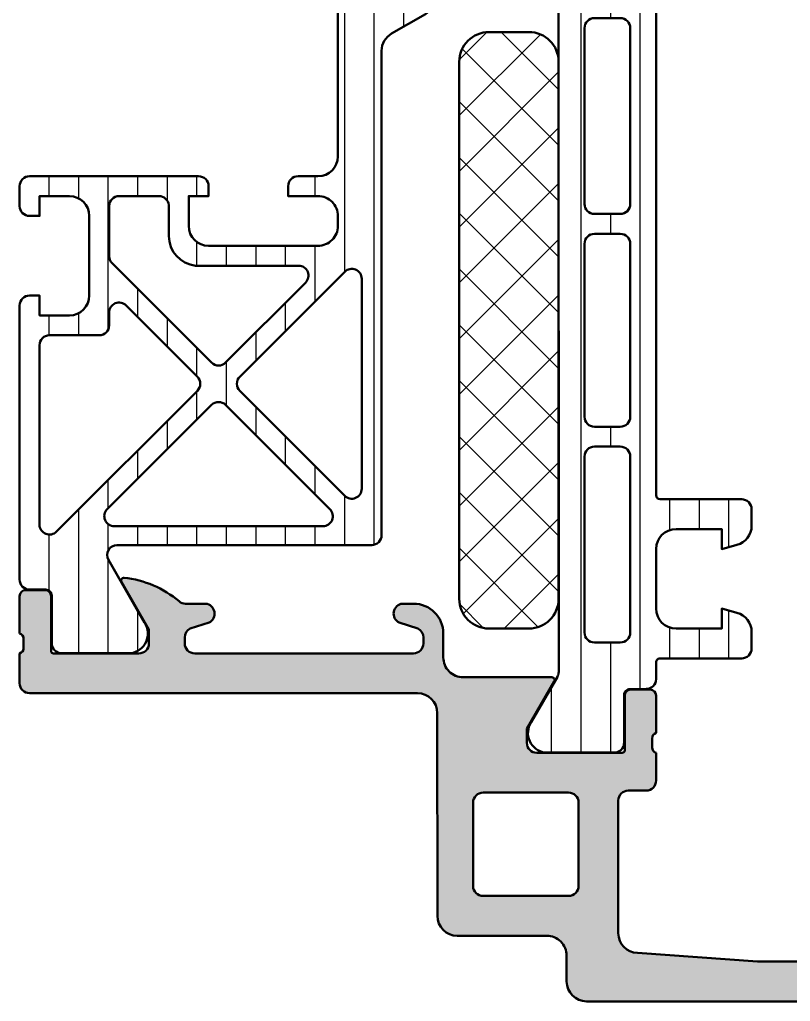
# Model space of a CAD drawing. Extents: x 0 to 77.5, y 0 to 75.
# Drawn here: x 0 to 38.75, y 0 to 49.38 of the extents above; entities that cross this region are included whole.
import ezdxf

# ---------------------------------------------------------------- set-up
doc = ezdxf.new("R2010")
doc.units = 0
for name, color, linetype, lineweight in [('0S-Alu contour', 7, 'Continuous', 50), ('0S-Alu hatch', 252, 'Continuous', 25), ('0S-Plastic contour', 254, 'Continuous', 50), ('0S-Plastic hatch', 253, 'Continuous', 25), ('0S-PT contour', 91, 'Continuous', 50), ('0S-PT hatch', 103, 'Continuous', 25)]:
    doc.layers.add(name, color=color, linetype=linetype, lineweight=lineweight)
pattern_1 = [(90, (0, 0), (-1.4859, 0), [])]

# ---------------------------------------------------------------- blocks, each defined once
blk = doc.blocks.new('284027__BB172C2E_8382_4AA9_BB2D_5EEA9ACC7AD2___FD226369_0325_46CA_8CEA_5CCD779A9EFC_')
at = {"layer": '0S-Plastic hatch'}
h = blk.add_hatch(dxfattribs=at)
h.set_pattern_fill('ANSI31', color=256, scale=0.4680000000000001, angle=45, style=0)
h.set_pattern_definition(pattern_1)
edge = h.paths.add_edge_path()
edge.add_line((27.1000071318498, 50.92834196124972), (27.10109344428088, 16.57407320565032))
edge.add_ellipse((26.60109344456302, 16.57405561803197), major_axis=(-0.500000000027182, 0), ratio=1, start_angle=150.0020786997504, end_angle=180.0020153926869, ccw=False)
edge.add_line((27.0341152162325, 16.32407132795077), (25.71572821844382, 14.04036672669662))
edge.add_arc((26.55700044910258, 13.49976227260214), 0.999996070924477, 147.2750591980454, 261.8204672459879)
edge.add_line((26.41472565218838, 12.50993904392572), (29.89126714799423, 12.51006569138982))
edge.add_arc((29.89125167737448, 13.01006166859603), 0.4999959774455613, 270.0017728166999, 360.0023777790716)
edge.add_line((30.39124765438947, 13.01008241846593), (30.39082877417668, 15.41008078780444))
edge.add_ellipse((30.69082877397988, 15.41009165403876), major_axis=(-0.2999999999999863, 0), ratio=1, start_angle=-89.99792470211582, end_angle=0.002075297898500139, ccw=False)
edge.add_line((30.69081790774557, 15.71009165384196), (31.50114924056047, 15.71012028026017))
edge.add_arc((31.50113380917618, 16.21011760111999), 0.4999973210979571, 270.0017683158581, 360.0023822800018)
edge.add_line((32.00113112984195, 16.21013839032347), (32.00245167483189, 17.0512106354506))
edge.add_ellipse((32.20245167483186, 17.05121063545062), major_axis=(-0.1999999999999673, 0), ratio=1, start_angle=269.99999999999386, end_angle=360, ccw=False)
edge.add_line((32.20245167483188, 17.25121063545059), (36.30245167482024, 17.25121063545059))
edge.add_arc((36.30245167482025, 17.75121063545057), 0.4999999999999964, 269.9999999999992, 360)
edge.add_line((36.80245167482024, 17.75121063545057), (36.80245167481979, 18.58195985880864))
edge.add_arc((35.80245167482033, 18.58195985880861), 0.9999999999994608, 0, 74.99999999891914)
edge.add_line((36.06127071994093, 19.54788568509228), (35.30245167482036, 19.75121063545053))
edge.add_line((35.30245167482036, 19.75121063545053), (35.30245167482024, 18.75121063545059))
edge.add_line((35.30245167482024, 18.75121063545059), (33.00245167483189, 18.75121063545059))
edge.add_ellipse((33.00416092055311, 19.75533711965223), major_axis=(-1.004127938958018, 0), ratio=1, start_angle=0.23408772131568867, end_angle=89.90246998467933, ccw=False)
edge.add_line((32.00004136210521, 19.75123466447643), (32.00004136210521, 22.75111301862013))
edge.add_ellipse((33.00416070867294, 22.74708466277295), major_axis=(-1.004127427074096, 0), ratio=1, start_angle=270.0975179750866, end_angle=359.7701403215128, ccw=False)
edge.add_line((33.00245167483183, 23.75121063545058), (35.30245167482025, 23.75121063545059))
edge.add_line((35.30245167482025, 23.75121063545059), (35.30245167482024, 22.75121063545059))
edge.add_line((35.30245167482024, 22.75121063545059), (36.06127071994091, 22.95453558577877))
edge.add_arc((35.80245167482015, 23.92046141206297), 1.000000000000034, 285.0000000010814, 360)
edge.add_line((36.80245167482019, 23.92046141206297), (36.80245167482019, 24.75121063545065))
edge.add_arc((36.30245167482025, 24.75121063545065), 0.4999999999999503, 0, 90.00000000000081)
edge.add_line((36.30245167482024, 25.2512106354506), (32.20245167483196, 25.25121063545059))
edge.add_ellipse((32.2041802277272, 25.45538373129383), major_axis=(-0.2041804127758678, 0), ratio=1, start_angle=1.1558689438140846, end_angle=89.51493893428852, ccw=False)
edge.add_line((32.00004136210518, 25.4512649324545), (32.0000184405472, 51.29263174200668))
edge.add_arc((31.50002111968738, 51.2926163106224), 0.4999973210979562, 0.0017683158931002, 90.00238227991451)
edge.add_line((31.50000033048466, 51.79261363128816), (30.68966899766973, 51.79258500486996))
edge.add_ellipse((30.68965813143547, 52.09258500467319), major_axis=(-0.3000000000000183, 0), ratio=1, start_angle=0.002075297898500139, end_angle=90.00207529787662, ccw=False)
edge.add_line((30.38965813163224, 52.0925741384388), (30.38990315221304, 54.49257253182434))
edge.add_arc((29.88990717500679, 54.49255706120457), 0.4999959774456003, 0.0017728167248697, 90.00237777907206)
edge.add_line((29.88988642513689, 54.99255303821961), (26.41334492933106, 54.99242639075551))
edge.add_arc((26.5556914302128, 54.00261347128483), 0.9999960709244676, 98.18368334978393, 212.7290913977285)
edge.add_line((25.71445836399258, 53.46194807553428), (27.03301079344899, 51.1783389862849))
edge.add_ellipse((26.60000713219708, 50.92832332809055), major_axis=(-0.4999999999999191, 0), ratio=1, start_angle=180.0021352027152, end_angle=210.002071897234, ccw=False)
edge = h.paths.add_edge_path()
edge.add_line((30.70056974197352, 48.95119828657616), (30.70056974197353, 40.10120439009191))
edge.add_ellipse((30.20056973981623, 40.10120439196934), major_axis=(-0.5000000021572895, 0), ratio=1, start_angle=89.99810091050188, end_angle=180, ccw=False)
edge.add_line((30.2005531671339, 39.60120439008671), (28.90055906082115, 39.6012043900867))
edge.add_ellipse((28.9005554214644, 40.10120075072995), major_axis=(-0.4999963606564967, 0), ratio=1, start_angle=-0.000417042864683026, end_angle=90.00041704259922, ccw=False)
edge.add_line((28.40055906082115, 40.10120439008901), (28.40055906082117, 48.95119828657102))
edge.add_ellipse((28.90055542146455, 48.95120192592764), major_axis=(-0.4999963606566246, 0), ratio=1, start_angle=-90.00041704258331, end_angle=0.00041704286462618256, ccw=False)
edge.add_line((28.90055906082116, 49.45119828657102), (30.20055316708907, 49.45119828657102))
edge.add_ellipse((30.20056973988591, 48.95119828475806), major_axis=(-0.5000000020876216, 0), ratio=1, start_angle=180, end_angle=270.0018991026203, ccw=False)
edge = h.paths.add_edge_path()
edge.add_line((30.70056974196315, 38.10120439079037), (30.70056974196314, 29.40119828727468))
edge.add_ellipse((30.20056974196315, 29.40119828726947), major_axis=(-0.4999999999999849, 0), ratio=1, start_angle=89.9999999999983, end_angle=180, ccw=False)
edge.add_line((30.20056974196314, 28.90119828726948), (28.90055906081078, 28.90119828726948))
edge.add_ellipse((28.90055906081077, 29.40119828726948), major_axis=(-0.4999999999999858, 0), ratio=1, start_angle=0, end_angle=90.0000000000008, ccw=False)
edge.add_line((28.40055906081079, 29.40119828726948), (28.40055906081079, 38.10120439079036))
edge.add_ellipse((28.9005590608108, 38.10120439078515), major_axis=(-0.5000000000000107, 0), ratio=1, start_angle=270.0000000011916, end_angle=360, ccw=False)
edge.add_line((28.9005590608004, 38.60120439078516), (30.20056974195273, 38.60120439078516))
edge.add_ellipse((30.20056974196315, 38.10120439078516), major_axis=(-0.5000000000000142, 0), ratio=1, start_angle=180, end_angle=270.00000000119365, ccw=False)
edge = h.paths.add_edge_path()
edge.add_line((28.40055906081079, 18.55121964957941), (28.40055906081079, 27.40119828726948))
edge.add_ellipse((28.90055542145412, 27.40120192662614), major_axis=(-0.4999963606565784, 0), ratio=1, start_angle=-90.00041704259019, end_angle=0.00041704286462618256, ccw=False)
edge.add_line((28.90055906081079, 27.90119828726948), (30.20055316707871, 27.90119828726948))
edge.add_ellipse((30.20056973987553, 27.40119828545652), major_axis=(-0.5000000020876145, 0), ratio=1, start_angle=180, end_angle=270.001899102617, ccw=False)
edge.add_line((30.70056974196313, 27.40119828727462), (30.70056974196313, 18.55118913199611))
edge.add_ellipse((30.20058500075219, 18.55118913199611), major_axis=(-0.4999847412109473, 0), ratio=1, start_angle=90.00000000000159, end_angle=180, ccw=False)
edge.add_line((30.2005850007522, 18.05120439078516), (28.90057431959986, 18.05120439078516))
edge.add_ellipse((28.90057431959987, 18.55121964957423), major_axis=(-0.5000152587890696, 0), ratio=1, start_angle=0, end_angle=89.9999999999979, ccw=False)
at = {"layer": '0S-Alu contour', "color": 7}
for points in [[(28.90055906082116, 49.45119828657102), (30.20055316708907, 49.45119828657102)], [(28.40055906082115, 40.10120439008901), (28.40055906082117, 48.95119828657102)], [(30.70056974197352, 48.95119828657616), (30.70056974197353, 40.10120439009191)], [(30.2005531671339, 39.60120439008671), (28.90055906082115, 39.6012043900867)], [(28.9005590608004, 38.60120439078516), (30.20056974195273, 38.60120439078516)], [(28.40055906081079, 29.40119828726948), (28.40055906081079, 38.10120439079036)], [(30.70056974196315, 38.10120439079037), (30.70056974196314, 29.40119828727468)], [(30.20056974196314, 28.90119828726948), (28.90055906081078, 28.90119828726948)], [(28.90055906081079, 27.90119828726948), (30.20055316707871, 27.90119828726948)], [(28.40055906081079, 18.55121964957941), (28.40055906081079, 27.40119828726948)], [(30.70056974196313, 27.40119828727462), (30.70056974196313, 18.55118913199611)], [(30.2005850007522, 18.05120439078516), (28.90057431959986, 18.05120439078516)]]:
    blk.add_lwpolyline(points, dxfattribs=at)
at = {"layer": '0S-Alu contour', "color": 7, "extrusion": (0, 0, -1)}
for centre, radius, start, end in [((-28.90055542146455, 48.95120192592764), 0.4999963606566246, 359.9995829571354, 90.00041704258331), ((-30.20056973988591, 48.95119828475806), 0.5000000020876216, 89.99810089737969, 180), ((-28.9005554214644, 40.10120075072995), 0.4999963606564967, 269.9995829574008, 0.0004170428646345), ((-30.20056973981623, 40.10120439196934), 0.5000000021572895, 180, 270.0018990894981), ((-28.9005590608108, 38.10120439078515), 0.5000000000000107, 0, 89.9999999988084), ((-30.20056974196315, 38.10120439078516), 0.5000000000000142, 89.99999999880635, 180), ((-28.90055906081077, 29.40119828726948), 0.4999999999999858, 269.9999999999992, 0), ((-30.20056974196315, 29.40119828726947), 0.4999999999999849, 180, 270.0000000000017), ((-28.90055542145412, 27.40120192662614), 0.4999963606565784, 359.9995829571354, 90.00041704259021), ((-30.20056973987553, 27.40119828545652), 0.5000000020876145, 89.99810089738295, 180), ((-28.90057431959987, 18.55121964957423), 0.5000152587890696, 270.0000000000021, 0), ((-30.20058500075219, 18.55118913199611), 0.4999847412109473, 180, 269.9999999999984)]:
    blk.add_arc(centre, radius, start, end, dxfattribs=at)
at = {"layer": '0S-Plastic contour', "color": 7}
for points in [[(29.88988642513689, 54.99255303821961), (26.41334492933106, 54.99242639075551)], [(30.38965813163224, 52.0925741384388), (30.38990315221304, 54.49257253182434)], [(25.71445836399258, 53.46194807553428), (27.03301079344899, 51.1783389862849)], [(31.50000033048466, 51.79261363128816), (30.68966899766973, 51.79258500486996)], [(27.1000071318498, 50.92834196124972), (27.10109344428088, 16.57407320565032)], [(32.00004136210518, 25.4512649324545), (32.0000184405472, 51.29263174200668)], [(36.30245167482024, 25.2512106354506), (32.20245167483196, 25.25121063545059)], [(36.80245167482019, 23.92046141206297), (36.80245167482019, 24.75121063545065)], [(33.00245167483183, 23.75121063545058), (35.30245167482025, 23.75121063545059), (35.30245167482024, 22.75121063545059), (36.06127071994091, 22.95453558577877)], [(32.00004136210521, 19.75123466447643), (32.00004136210521, 22.75111301862013)], [(36.06127071994093, 19.54788568509228), (35.30245167482036, 19.75121063545053), (35.30245167482024, 18.75121063545059), (33.00245167483189, 18.75121063545059)], [(36.80245167482024, 17.75121063545057), (36.80245167481979, 18.58195985880864)], [(32.00113112984195, 16.21013839032347), (32.00245167483189, 17.0512106354506)], [(32.20245167483188, 17.25121063545059), (36.30245167482024, 17.25121063545059)], [(27.0341152162325, 16.32407132795077), (25.71572821844382, 14.04036672669662)], [(30.39124765438947, 13.01008241846593), (30.39082877417668, 15.41008078780444)], [(30.69081790774557, 15.71009165384196), (31.50114924056047, 15.71012028026017)], [(26.41472565218838, 12.50993904392572), (29.89126714799423, 12.51006569138982)]]:
    blk.add_lwpolyline(points, dxfattribs=at)
for centre, radius, start, end in [((26.5556914302128, 54.00261347128483), 0.9999960709244676, 98.18368334978393, 212.7290913977285), ((29.88990717500679, 54.49255706120457), 0.4999959774456003, 0.0017728167248697, 90.00237777907206), ((31.50002111968738, 51.2926163106224), 0.4999973210979562, 0.0017683158931002, 90.00238227991451), ((36.30245167482025, 24.75121063545065), 0.4999999999999503, 0, 90.00000000000081), ((35.80245167482015, 23.92046141206297), 1.000000000000034, 285.0000000010814, 0), ((35.80245167482033, 18.58195985880861), 0.9999999999994608, 0, 74.99999999891914), ((36.30245167482025, 17.75121063545057), 0.4999999999999964, 269.9999999999992, 0), ((31.50113380917618, 16.21011760111999), 0.4999973210979571, 270.0017683158581, 0.0023822800018465), ((26.55700044910258, 13.49976227260214), 0.999996070924477, 147.2750591980454, 261.8204672459879), ((29.89125167737448, 13.01006166859603), 0.4999959774455613, 270.0017728166999, 0.0023777790715539)]:
    blk.add_arc(centre, radius, start, end, dxfattribs=at)
at = {"layer": '0S-Plastic contour', "color": 7, "extrusion": (0, 0, -1)}
for centre, radius, start, end in [((-30.68965813143547, 52.09258500467319), 0.3000000000000183, 269.9979247021234, 359.9979247021015), ((-26.60000713219708, 50.92832332809055), 0.4999999999999191, 149.997928102766, 179.9978647972848), ((-32.2041802277272, 25.45538373129383), 0.2041804127758678, 270.4850610657115, 358.8441310561859), ((-33.00416070867294, 22.74708466277295), 1.004127427074096, 0.2298596784871673, 89.90248202491338), ((-33.00416092055311, 19.75533711965223), 1.004127938958018, 270.0975300153207, 359.7659122786843), ((-32.20245167483186, 17.05121063545062), 0.1999999999999673, 0, 90.00000000000612), ((-26.60109344456302, 16.57405561803197), 0.500000000027182, 179.9979846073131, 209.9979213002497), ((-30.69082877397988, 15.41009165403876), 0.2999999999999863, 359.9979247021015, 89.99792470211591)]:
    blk.add_arc(centre, radius, start, end, dxfattribs=at)
blk = doc.blocks.new('339980__36F56F3F_1398_421D_9109_D7FFA7C88784_')
at = {"layer": '0S-PT hatch'}
h = blk.add_hatch(dxfattribs=at)
h.set_pattern_fill('ANSI37', color=256, scale=0.625, angle=90, style=0)
h.set_pattern_definition([(135, (0, 0), (-1.403165018917055, -1.403165018917055), []), (225, (0, 0), (1.403165018917055, -1.403165018917055), [])])
edge = h.paths.add_edge_path()
edge.add_line((22.09928364726919, 47.25108494918651), (22.09928364726918, 20.25108494918651))
edge.add_arc((23.59928364726918, 20.25108494918651), 1.5, 180, 270)
edge.add_line((23.59928364726918, 18.7510849491865), (25.59928364726919, 18.75108494918651))
edge.add_arc((25.59928364726919, 20.25108494918651), 1.5, 270, 360)
edge.add_line((27.09928364726919, 20.25108494918651), (27.09928364726919, 47.25108494918651))
edge.add_arc((25.59928364726919, 47.25108494918651), 1.5, 0, 90)
edge.add_line((25.59928364726919, 48.75108494918651), (23.59928364726919, 48.75108494918651))
edge.add_arc((23.59928364726919, 47.25108494918651), 1.5, 90, 180)
at = {"layer": '0S-PT contour', "color": 7}
for points in [[(25.59928364726919, 48.75108494918651), (23.59928364726919, 48.75108494918651)], [(22.09928364726919, 47.25108494918651), (22.09928364726918, 20.25108494918651)], [(27.09928364726919, 20.25108494918651), (27.09928364726919, 47.25108494918651)], [(23.59928364726918, 18.7510849491865), (25.59928364726919, 18.75108494918651)]]:
    blk.add_lwpolyline(points, dxfattribs=at)
for centre, start, end in [((23.59928364726919, 47.25108494918651), 90, 180), ((25.59928364726919, 47.25108494918651), 0, 90), ((23.59928364726918, 20.25108494918651), 180, 270), ((25.59928364726919, 20.25108494918651), 270, 0)]:
    blk.add_arc(centre, 1.5, start, end, dxfattribs=at)
blk = doc.blocks.new('284027__2C538FB1_320F_4C0F_BAA1_F05FDA7EF109___DE6372C1_9679_45C3_8FDD_C0964ECC69E1_')
at = {"layer": '0S-Plastic hatch'}
h = blk.add_hatch(dxfattribs=at)
h.set_pattern_fill('ANSI31', color=256, scale=0.4680000000000001, angle=45, style=0)
h.set_pattern_definition(pattern_1)
edge = h.paths.add_edge_path()
edge.add_line((16.00001274363904, 51.28974813355035), (16.00002077700657, 42.49982570126235))
edge.add_ellipse((15.00006042735566, 42.49982570126224), major_axis=(-0.9999603496509089, 0), ratio=1, start_angle=90.00000000000671, end_angle=180, ccw=False)
edge.add_line((15.00006042735577, 41.49986535161133), (14.00011001841977, 41.49986535161133))
edge.add_arc((13.99998192361622, 40.9999934464158), 0.4998719216080165, 89.98531765561448, 180.0146823443921)
edge.add_line((13.50011001842068, 40.99986535161218), (13.5000795008421, 40.49986535161133))
edge.add_line((13.5000795008421, 40.49986535161133), (15.00004008209799, 40.49986535161133))
edge.add_ellipse((15.0000400820981, 39.49986535161185), major_axis=(-0.9999999999994884, 0), ratio=1, start_angle=179.9988343144165, end_angle=270.0000000000062, ccw=False)
edge.add_line((16.00004008189063, 39.49984500656037), (16.00002990977856, 38.99986535161076))
edge.add_ellipse((15.00002646719703, 38.99986879254034), major_axis=(-1.000003442587448, 0), ratio=1, start_angle=89.99670019989532, end_angle=179.9998028466754, ccw=False)
edge.add_line((14.99996887462231, 37.99986535161134), (9.50011001842023, 37.99986535161134))
edge.add_ellipse((9.500182074369379, 38.99992214778835), major_axis=(-1.000056798772895, 0), ratio=1, start_angle=0.0032539963814883777, end_angle=89.99587173270203, ccw=False)
edge.add_line((8.500125277209293, 38.99986535161191), (8.500140535999265, 40.49992638676667))
edge.add_line((8.500140535999265, 40.49992638676667), (9.500094759631168, 40.4998653516102))
edge.add_line((9.500094759631168, 40.4998653516102), (9.500094759632077, 40.99986535161133))
edge.add_arc((9.000182933100689, 40.99983145323267), 0.499911827680691, 0.0038851532407346, 89.99611484702041)
edge.add_line((9.00021683147753, 41.49974327976406), (0.5002185473752548, 41.49986535092239))
edge.add_arc((0.5000981383006434, 40.99985605939673), 0.500009306023735, 89.98620239308774, 180.2712408637736)
edge.add_line((9.4435168935e-05, 40.99748900111364), (-2.17912644871e-05, 39.999865338154))
edge.add_arc((0.4998736335531362, 39.99976076297116), 0.4998954357558798, 179.9880140600717, 270.0119859398729)
edge.add_line((0.4999782087355128, 39.49986533815354), (0.9999782087355129, 39.49986533815309))
edge.add_line((0.9999782087355129, 39.49986533815309), (0.9999782087359677, 40.49992637330979))
edge.add_line((0.9999782087359677, 40.49992637330979), (2.499978208735512, 40.49992637330979))
edge.add_ellipse((2.49992046875508, 39.49986863499077), major_axis=(-1.000057739985871, 0), ratio=1, start_angle=179.9998111152432, end_angle=269.9966919338179, ccw=False)
edge.add_line((3.499978208735514, 39.49986533813952), (3.499978208735512, 35.49986533815354))
edge.add_ellipse((2.499926791734356, 35.49997874909417), major_axis=(-1.000051423431846, 0), ratio=1, start_angle=90.0029458256783, end_angle=179.9935023658846, ccw=False)
edge.add_line((2.499978208735513, 34.49992732698411), (0.9999171735778986, 34.49992732698411))
edge.add_line((0.9999171735778986, 34.49992732698411), (0.9999782087355129, 35.49986533815309))
edge.add_line((0.9999782087355129, 35.49986533815309), (0.4999782087355129, 35.49986533815399))
edge.add_arc((0.4999800540974491, 34.99980779113841), 0.5000575470189891, 90.0002114385659, 179.9996792923423)
edge.add_line((-7.74929137063e-05, 34.9998105901628), (9.09449343567e-05, 21.20997101538614))
edge.add_arc((0.5000909449336746, 21.20997101538637), 0.4999999999993179, 180, 270.000000000026)
edge.add_line((0.5000909449339019, 20.70997101538706), (1.310391760688901, 20.70997101538615))
edge.add_ellipse((1.3103917606891, 20.40997101538662), major_axis=(-0.2999999999995282, 0), ratio=1, start_angle=180, end_angle=270.00000000003797, ccw=False)
edge.add_line((1.610391760688628, 20.40997101538662), (1.610059810291943, 18.00997263245051))
edge.add_arc((2.110055787731397, 18.00996999282588), 0.4999959774464217, 179.9996975182267, 270.0003024813039)
edge.add_line((2.1100584273575, 17.50997401538643), (5.586599925455914, 17.50997401538689))
edge.add_arc((5.444289276464374, 18.49979209010956), 0.9999960709243239, 278.1816080519118, 392.727016099856)
edge.add_line((6.285541925455448, 19.04042701538685), (4.461466708268574, 22.19981840143942))
edge.add_ellipse((4.894479424997987, 22.44981837573934), major_axis=(-0.4999999999993486, 0), ratio=1, start_angle=-89.9999999999618, end_angle=29.999996599436088, ccw=False)
edge.add_line((4.894479424997655, 22.94981837573868), (17.70007263438702, 22.94981837573823))
edge.add_arc((17.70029072220728, 23.4495955519385), 0.4997772237837692, 269.974997836104, 360.0250021639259)
edge.add_line((18.20006789840755, 23.4498136397589), (18.20005872974008, 47.8094060258063))
edge.add_ellipse((19.20005872967681, 47.80941722189035), major_axis=(-0.9999999999994093, 0), ratio=1, start_angle=-60.004953894517996, end_angle=0.0006414880432998871, ccw=False)
edge.add_line((18.70013360963531, 48.67548585332224), (20.39995347112364, 49.65668135846044))
edge.add_arc((19.90002835108185, 50.52274998989336), 1.000000000000442, 299.9950461054673, 359.9988249444108)
edge.add_line((20.90002835087199, 50.52272948130443), (20.90003661243719, 50.92556392056042))
edge.add_ellipse((21.40003661231753, 50.92555366626549), major_axis=(-0.4999999999854845, 0), ratio=1, start_angle=330.0000034005147, end_angle=359.9988249444108, ccw=False)
edge.add_line((20.96702389560034, 51.17555364055886), (22.2855407485593, 53.45929213354963))
edge.add_arc((21.44428809956761, 53.99992705882746), 0.99999607092513, 327.2729839001378, 441.8183919480591)
edge.add_line((21.58659874855977, 54.98974513355086), (18.11005725046044, 54.98974513355062))
edge.add_arc((18.11005461083498, 54.48974915611144), 0.4999959774461517, 89.99969751876934, 180.0003024805684)
edge.add_line((17.61005863339579, 54.48974651649176), (17.61039326270276, 52.08974813355007))
edge.add_ellipse((17.31039326270255, 52.08974813355055), major_axis=(-0.3000000000002103, 0), ratio=1, start_angle=89.9999999999186, end_angle=180, ccw=False)
edge.add_line((17.31039326270212, 51.78974813355035), (16.50001274364132, 51.78974813355115))
edge.add_arc((16.50001274364061, 51.28974813354957), 0.5000000000015632, 89.99999999991857, 180)
edge = h.paths.add_edge_path()
edge.add_line((14.37594168269635, 36.14625091240487), (10.3546849772336, 32.1249942112961))
edge.add_ellipse((10.00113158664027, 32.47854760188945), major_axis=(-0.5000000000000945, 0), ratio=1, start_angle=45.000000000001194, end_angle=134.9999999999989, ccw=False)
edge.add_line((9.647578196046936, 32.1249942112961), (4.646485853298429, 37.12608655839813))
edge.add_ellipse((5.000039243891933, 37.47963994899141), major_axis=(-0.5000000000001706, 0), ratio=1, start_angle=0, end_angle=44.99999999998221, ccw=False)
edge.add_line((4.500039243891762, 37.47963994899141), (4.500039243891762, 39.99990348512631))
edge.add_ellipse((5.00003934340868, 39.9999033862187), major_axis=(-0.5000000995169267, 0), ratio=1, start_angle=269.99717004571824, end_angle=359.99998867341264, ccw=False)
edge.add_line((5.000064039423534, 40.49990348512574), (7.002175152074244, 40.49980459681319))
edge.add_ellipse((7.002046431857312, 39.99969934297562), major_axis=(-0.5001052704029789, 0), ratio=1, start_angle=185.3060430081987, end_angle=269.98525285437665, ccw=False)
edge.add_line((7.500008726313638, 40.04594688112229), (7.500001096918651, 38.49162559206047))
edge.add_arc((8.999979148279763, 38.49156668856365), 1.499978052517669, 179.997750019223, 264.000500573082)
edge.add_line((8.8432017805124, 36.99980430299729), (14.02238829210302, 36.99980430299809))
edge.add_ellipse((14.0223882921031, 36.49980430299812), major_axis=(-0.4999999999999689, 0), ratio=1, start_angle=135.0000000000004, end_angle=270.0000000000094, ccw=False)
edge = h.paths.add_edge_path()
edge.add_line((17.20003945387071, 36.34318627898585), (17.20002112781532, 25.77965719764666))
edge.add_ellipse((16.70002112781611, 25.77965806506771), major_axis=(-0.4999999999999526, 0), ratio=1, start_angle=45.000000000002615, end_angle=179.9999006022656, ccw=False)
edge.add_line((16.34646773722289, 25.42610467447446), (11.06471235958071, 30.70786005740479))
edge.add_ellipse((11.41826575017399, 31.06141344799806), major_axis=(-0.5000000000000028, 0), ratio=1, start_angle=-45.000000000000114, end_angle=45.000000000000114, ccw=False)
edge.add_line((11.06471235958071, 31.41496683859134), (16.34648606327784, 36.69674053700021))
edge.add_ellipse((16.70003945387129, 36.34318714640687), major_axis=(-0.5000000000001804, 0), ratio=1, start_angle=179.9999006022656, end_angle=315.00000000000836, ccw=False)
edge = h.paths.add_edge_path()
edge.add_line((4.403036981061006, 24.75329145478293), (9.64757820572487, 29.99783267412295))
edge.add_ellipse((10.00113159631797, 29.64427928352984), major_axis=(-0.4999999999997617, 0), ratio=1, start_angle=225, end_angle=315, ccw=False)
edge.add_line((10.35468498691108, 29.99783267412295), (15.59922620092658, 24.75329145478372))
edge.add_ellipse((15.24567281033327, 24.39973806419049), major_axis=(-0.4999999999999947, 0), ratio=1, start_angle=89.9999999999975, end_angle=224.9999999999931, ccw=False)
edge.add_line((15.24567281033325, 23.8997380641905), (4.75659037165434, 23.89973806418959))
edge.add_ellipse((4.756590371654304, 24.39973806418963), major_axis=(-0.5000000000000342, 0), ratio=1, start_angle=-45, end_angle=90.00000000000409, ccw=False)
edge = h.paths.add_edge_path()
edge.add_ellipse((1.500034742982464, 32.99992732698321), major_axis=(-0.500000000000437, 0), ratio=1, start_angle=269.9999999999365, end_angle=359.99948640991016, ccw=False)
edge.add_line((1.500034742983018, 33.49992732698365), (4.000039243891762, 33.49992732698365))
edge.add_arc((4.000039243891748, 33.99992732698367), 0.5000000000000142, 270.0000000000017, 360)
edge.add_line((4.500039243891762, 33.99992732698365), (4.500039243891762, 34.64537163063211))
edge.add_ellipse((5.000039243891805, 34.64537163063211), major_axis=(-0.5000000000000436, 0), ratio=1, start_angle=225.0000000000023, end_angle=360, ccw=False)
edge.add_line((5.353592634485096, 34.99892502122543), (8.937550822407786, 31.41496683330286))
edge.add_ellipse((8.583997431814513, 31.06141344270958), major_axis=(-0.5000000000000016, 0), ratio=1, start_angle=134.9999999999997, end_angle=225.0000000000003, ccw=False)
edge.add_line((8.937550822407786, 30.7078600521163), (1.853486763061769, 23.62379599277051))
edge.add_ellipse((1.499933372468383, 23.97734938336385), major_axis=(-0.5000000000001281, 0), ratio=1, start_angle=-0.000643729476507815, end_angle=135.0000000000034, ccw=False)
edge.add_line((0.9999333724998108, 23.97735500096644), (1.000034743002114, 32.99993180890225))
at = {"layer": '0S-Alu contour', "color": 7}
for points in [[(5.000064039423534, 40.49990348512574), (7.002175152074244, 40.49980459681319)], [(4.500039243891762, 37.47963994899141), (4.500039243891762, 39.99990348512631)], [(7.500008726313638, 40.04594688112229), (7.500001096918651, 38.49162559206047)], [(9.647578196046936, 32.1249942112961), (4.646485853298429, 37.12608655839813)], [(8.8432017805124, 36.99980430299729), (14.02238829210302, 36.99980430299809)], [(11.06471235958071, 31.41496683859134), (16.34648606327784, 36.69674053700021)], [(14.37594168269635, 36.14625091240487), (10.3546849772336, 32.1249942112961)], [(17.20003945387071, 36.34318627898585), (17.20002112781532, 25.77965719764666)], [(4.500039243891762, 33.99992732698365), (4.500039243891762, 34.64537163063211)], [(5.353592634485096, 34.99892502122543), (8.937550822407786, 31.41496683330286)], [(1.500034742983018, 33.49992732698365), (4.000039243891762, 33.49992732698365)], [(0.9999333724998108, 23.97735500096644), (1.000034743002114, 32.99993180890225)], [(8.937550822407786, 30.7078600521163), (1.853486763061769, 23.62379599277051)], [(16.34646773722289, 25.42610467447446), (11.06471235958071, 30.70786005740479)], [(4.403036981061006, 24.75329145478293), (9.64757820572487, 29.99783267412295)], [(10.35468498691108, 29.99783267412295), (15.59922620092658, 24.75329145478372)], [(15.24567281033325, 23.8997380641905), (4.75659037165434, 23.89973806418959)]]:
    blk.add_lwpolyline(points, dxfattribs=at)
at = {"layer": '0S-Alu contour', "color": 7, "extrusion": (0, 0, -1)}
for centre, radius, start, end in [((-5.00003934340868, 39.9999033862187), 0.5000000995169267, 1.1326587362e-05, 90.0028299542818), ((-7.002046431857312, 39.99969934297562), 0.5001052704029789, 90.01474714562332, 174.6939569918013), ((-5.000039243891933, 37.47963994899141), 0.5000000000001706, 315.0000000000178, 0), ((-14.0223882921031, 36.49980430299812), 0.4999999999999689, 89.99999999999064, 224.9999999999996), ((-16.70003945387129, 36.34318714640687), 0.5000000000001804, 44.99999999999166, 180.0000993977344), ((-5.000039243891805, 34.64537163063211), 0.5000000000000436, 0, 134.9999999999977), ((-1.500034742982464, 32.99992732698321), 0.500000000000437, 0.0005135900898452, 90.0000000000635), ((-10.00113158664027, 32.47854760188945), 0.5000000000000945, 225.0000000000011, 314.9999999999988), ((-8.583997431814513, 31.06141344270958), 0.5000000000000016, 134.9999999999997, 225.0000000000003), ((-11.41826575017399, 31.06141344799806), 0.5000000000000028, 315, 45.00000000000014), ((-10.00113159631797, 29.64427928352984), 0.4999999999997617, 45, 135), ((-16.70002112781611, 25.77965806506771), 0.4999999999999526, 180.0000993977344, 314.9999999999974), ((-4.756590371654304, 24.39973806418963), 0.5000000000000342, 269.9999999999959, 45.00000000000001), ((-15.24567281033327, 24.39973806419049), 0.4999999999999947, 135.0000000000069, 270.0000000000025), ((-1.499933372468383, 23.97734938336385), 0.5000000000001281, 224.9999999999966, 0.0006437294765208)]:
    blk.add_arc(centre, radius, start, end, dxfattribs=at)
at = {"layer": '0S-Alu contour', "color": 7}
for centre, radius, start, end in [((8.999979148279763, 38.49156668856365), 1.499978052517669, 179.997750019223, 264.000500573082), ((4.000039243891748, 33.99992732698367), 0.5000000000000142, 270.0000000000017, 0)]:
    blk.add_arc(centre, radius, start, end, dxfattribs=at)
at = {"layer": '0S-Plastic contour', "color": 7}
for points in [[(21.58659874855977, 54.98974513355086), (18.11005725046044, 54.98974513355062)], [(17.61005863339579, 54.48974651649176), (17.61039326270276, 52.08974813355007)], [(20.96702389560034, 51.17555364055886), (22.2855407485593, 53.45929213354963)], [(17.31039326270212, 51.78974813355035), (16.50001274364132, 51.78974813355115)], [(16.00001274363904, 51.28974813355035), (16.00002077700657, 42.49982570126235)], [(20.90002835087199, 50.52272948130443), (20.90003661243719, 50.92556392056042)], [(18.70013360963531, 48.67548585332224), (20.39995347112364, 49.65668135846044)], [(18.20006789840755, 23.4498136397589), (18.20005872974008, 47.8094060258063)], [(9.00021683147753, 41.49974327976406), (0.5002185473752548, 41.49986535092239)], [(15.00006042735577, 41.49986535161133), (14.00011001841977, 41.49986535161133)], [(9.4435168935e-05, 40.99748900111364), (-2.17912644871e-05, 39.999865338154)], [(8.500125277209293, 38.99986535161191), (8.500140535999265, 40.49992638676667), (9.500094759631168, 40.4998653516102), (9.500094759632077, 40.99986535161133)], [(13.50011001842068, 40.99986535161218), (13.5000795008421, 40.49986535161133), (15.00004008209799, 40.49986535161133)], [(0.4999782087355128, 39.49986533815354), (0.9999782087355129, 39.49986533815309), (0.9999782087359677, 40.49992637330979), (2.499978208735512, 40.49992637330979)], [(3.499978208735514, 39.49986533813952), (3.499978208735512, 35.49986533815354)], [(16.00004008189063, 39.49984500656037), (16.00002990977856, 38.99986535161076)], [(14.99996887462231, 37.99986535161134), (9.50011001842023, 37.99986535161134)], [(2.499978208735513, 34.49992732698411), (0.9999171735778986, 34.49992732698411), (0.9999782087355129, 35.49986533815309), (0.4999782087355129, 35.49986533815399)], [(-7.74929137063e-05, 34.9998105901628), (9.09449343567e-05, 21.20997101538614)], [(4.894479424997655, 22.94981837573868), (17.70007263438702, 22.94981837573823)], [(6.285541925455448, 19.04042701538685), (4.461466708268574, 22.19981840143942)], [(0.5000909449339019, 20.70997101538706), (1.310391760688901, 20.70997101538615)], [(1.610391760688628, 20.40997101538662), (1.610059810291943, 18.00997263245051)], [(2.1100584273575, 17.50997401538643), (5.586599925455914, 17.50997401538689)]]:
    blk.add_lwpolyline(points, dxfattribs=at)
for centre, radius, start, end in [((18.11005461083498, 54.48974915611144), 0.4999959774461517, 89.99969751876934, 180.0003024805684), ((21.44428809956761, 53.99992705882746), 0.99999607092513, 327.2729839001378, 81.81839194805907), ((16.50001274364061, 51.28974813354957), 0.5000000000015632, 89.99999999991857, 180), ((19.90002835108185, 50.52274998989336), 1.000000000000442, 299.9950461054673, 359.9988249444108), ((0.5000981383006434, 40.99985605939673), 0.500009306023735, 89.98620239308774, 180.2712408637736), ((9.000182933100689, 40.99983145323267), 0.499911827680691, 0.0038851532407346, 89.99611484702041), ((13.99998192361622, 40.9999934464158), 0.4998719216080165, 89.98531765561448, 180.0146823443921), ((0.4998736335531362, 39.99976076297116), 0.4998954357558798, 179.9880140600717, 270.0119859398729), ((0.4999800540974491, 34.99980779113841), 0.5000575470189891, 90.0002114385659, 179.9996792923423), ((17.70029072220728, 23.4495955519385), 0.4997772237837692, 269.974997836104, 0.0250021639259261), ((0.5000909449336746, 21.20997101538637), 0.4999999999993179, 180, 270.000000000026), ((5.444289276464374, 18.49979209010956), 0.9999960709243239, 278.1816080519118, 32.72701609985598), ((2.110055787731397, 18.00996999282588), 0.4999959774464217, 179.9996975182267, 270.0003024813039)]:
    blk.add_arc(centre, radius, start, end, dxfattribs=at)
at = {"layer": '0S-Plastic contour', "color": 7, "extrusion": (0, 0, -1)}
for centre, radius, start, end in [((-17.31039326270255, 52.08974813355055), 0.3000000000002103, 180, 270.0000000000814), ((-21.40003661231753, 50.92555366626549), 0.4999999999854845, 0.0011750555892266, 29.99999659948529), ((-19.20005872967681, 47.80941722189035), 0.9999999999994093, 359.9993585119567, 60.00495389451812), ((-15.00006042735566, 42.49982570126224), 0.9999603496509089, 180, 269.9999999999933), ((-2.49992046875508, 39.49986863499077), 1.000057739985871, 90.00330806618213, 180.0001888847569), ((-15.0000400820981, 39.49986535161185), 0.9999999999994884, 89.9999999999938, 180.0011656855836), ((-9.500182074369379, 38.99992214778835), 1.000056798772895, 270.0041282672981, 359.9967460036185), ((-15.00002646719703, 38.99986879254034), 1.000003442587448, 180.0001971533246, 270.0032998001048), ((-2.499926791734356, 35.49997874909417), 1.000051423431846, 180.0064976341155, 269.9970541743217), ((-4.894479424997987, 22.44981837573934), 0.4999999999993486, 330.0000034005639, 89.99999999996193), ((-1.3103917606891, 20.40997101538662), 0.2999999999995282, 89.99999999996203, 180)]:
    blk.add_arc(centre, radius, start, end, dxfattribs=at)
blk = doc.blocks.new('338810__AC30FC97_90B2_44FB_A170_063BCC53FE03_')
at = {"layer": '0S-Alu hatch'}
h = blk.add_hatch(color=256, dxfattribs=at)
edge = h.paths.add_edge_path()
edge.add_line((-4.90378621976e-05, 17.50000834422194), (-0.0003656218524952, 15.99999430524082))
edge.add_arc((0.4996343670116091, 15.99988877823398), 0.5000000000000535, 179.9879074956894, 269.9999999999902)
edge.add_line((0.4996343670115237, 15.49988877823393), (20.00007786590353, 15.49988877823458))
edge.add_ellipse((20.00007786590319, 14.49988877823426), major_axis=(-1.000000000000316, 0), ratio=1, start_angle=180, end_angle=269.9999999999803, ccw=False)
edge.add_line((21.00007786590351, 14.49988877823425), (21.0004780440567, 4.299969110760628))
edge.add_arc((22.00047804328706, 4.300008344221993), 0.9999999999999865, 180.0022479117542, 270.0000000000057)
edge.add_line((22.00047804328716, 3.300008344222006), (26.50001844054739, 3.300008344222007))
edge.add_ellipse((26.50001844054746, 2.300008344222045), major_axis=(-0.9999999999999618, 0), ratio=1, start_angle=180, end_angle=270.00000000000387, ccw=False)
edge.add_line((27.50001844054742, 2.30000834422205), (27.50001844054742, 1.000008344221825))
edge.add_arc((28.50001844054744, 1.000008344221839), 1.000000000000014, 180, 269.9999999999943)
edge.add_line((28.50001844054734, 8.3442218255e-06), (77.00001844054756, 8.3442218397e-06))
edge.add_arc((76.99995095303015, 0.5000758317389113), 0.5000674920710291, 270.0077324560997, 359.992267543883)
edge.add_line((77.50001844054722, 0.5000083442213475), (77.50001844054734, 4.500008344222052))
edge.add_arc((76.99995095303015, 4.499940856704867), 0.5000674920711357, 0.0077324561169704, 89.99226754386127)
edge.add_line((77.0000184405479, 5.000008344222052), (75.69996961242276, 5.000008344221683))
edge.add_arc((75.70000651121181, 4.499971445432294), 0.5000369001508095, 90.00422797774101, 179.9957720222162)
edge.add_line((75.19996961242242, 4.500008344221715), (75.19996961242242, 4.000008344221711))
edge.add_line((75.19996961242242, 4.000008344221711), (76.19996961242262, 4.000008344221939))
edge.add_line((76.19996961242262, 4.000008344221939), (76.19996961242231, 2.500008344222038))
edge.add_ellipse((75.20000658611596, 2.499971370528304), major_axis=(-0.999963026989899, 0), ratio=1, start_angle=89.9978814850723, end_angle=180.0021185150526, ccw=False)
edge.add_line((75.19996961242231, 1.500008344221953), (71.19996961242313, 1.500008344221711))
edge.add_ellipse((71.20004648213178, 2.500085213931218), major_axis=(-1.000076872663756, 0), ratio=1, start_angle=0.004403971451608868, end_angle=89.99559602866259, ccw=False)
edge.add_line((70.19996961242227, 2.500008344220571), (70.19996961242242, 4.000008344221839))
edge.add_line((70.19996961242242, 4.000008344221839), (71.19996961242242, 4.000008344221711))
edge.add_line((71.19996961242242, 4.000008344221711), (71.19996961242254, 4.500008344222052))
edge.add_arc((70.7000270872253, 4.500065819024356), 0.4999425285009738, 359.9934131156214, 450.0065868844096)
edge.add_line((70.69996961242231, 5.000008344221598), (67.89998181945347, 5.00000834422137))
edge.add_arc((67.89998181945339, 4.500008344221868), 0.4999999999994956, 89.99999999999022, 180)
edge.add_line((67.3999818194539, 4.500008344221868), (67.39998181945401, 4.300008344221652))
edge.add_arc((67.8999818194539, 4.300008344221652), 0.4999999999998864, 180, 270.000000000013)
edge.add_line((67.89998181945401, 3.800008344221765), (68.39998181945379, 3.80000834422178))
edge.add_ellipse((68.39994672028834, 3.299973245056503), major_axis=(-0.5000351003971414, 0), ratio=1, start_angle=180.0040217857437, end_angle=269.9959782142405, ccw=False)
edge.add_line((68.89998181945361, 3.300008344221798), (68.89998181945276, 2.500005292465004))
edge.add_ellipse((68.39996525599352, 2.500021855923303), major_axis=(-0.5000165637335796, 0), ratio=1, start_angle=90.0018979698176, end_angle=179.9981020306515, ccw=False)
edge.add_line((68.39998181945342, 2.000005292464066), (37.09998792296756, 2.000005292464066))
edge.add_line((37.09998792296756, 2.000005292464066), (31.06153030232113, 2.432401924509989))
edge.add_ellipse((31.09998636246534, 3.431621609376882), major_axis=(-0.9999594227703983, 0), ratio=1, start_angle=0, end_angle=87.79599713641238, ccw=False)
edge.add_line((30.10002693969494, 3.43162160937689), (30.10002693969494, 10.10007381992233))
edge.add_ellipse((30.60002693969489, 10.10007381992216), major_axis=(-0.4999999999999432, 0), ratio=1, start_angle=269.99999999998045, end_angle=360, ccw=False)
edge.add_line((30.60002693969506, 10.6000738199221), (31.49995096213738, 10.60007381992233))
edge.add_arc((31.49995096213731, 11.10007381992236), 0.5000000000000356, 270.0000000000073, 360)
edge.add_line((31.99995096213735, 11.10007381992236), (31.9999509621378, 12.50000834422182))
edge.add_ellipse((32.07878740868078, 12.76752893621478), major_axis=(-0.278895056327263, 0), ratio=1, start_angle=-1.1645893740923157, end_angle=73.58012358051121, ccw=False)
edge.add_line((31.79994996213791, 12.77319734421313), (31.79994996213785, 13.2267913442132))
edge.add_ellipse((32.07881805778099, 13.23245200369022), major_axis=(-0.2789255417371214, 0), ratio=1, start_angle=-73.5754054446524, end_angle=1.1628700728796844, ccw=False)
edge.add_line((31.99995096213786, 13.49999534421315), (31.99995096213786, 15.38000634422163))
edge.add_arc((31.69995096213782, 15.38000634422165), 0.3000000000000398, 0, 89.99999999999459)
edge.add_line((31.69995096213785, 15.68000634422169), (30.71997664309512, 15.68000634422169))
edge.add_arc((30.71997664309513, 15.38000634422165), 0.3000000000000469, 90.00000000000136, 180)
edge.add_line((30.41997664309509, 15.38000634422165), (30.41997664309509, 12.62000834422164))
edge.add_ellipse((30.29997664309509, 12.62000834422165), major_axis=(-0.1199999999999974, 0), ratio=1, start_angle=89.9999999999967, end_angle=180, ccw=False)
edge.add_line((30.29997664309508, 12.50000834422165), (25.9999509621376, 12.50000834422182))
edge.add_ellipse((25.99995096213751, 13.00000834422173), major_axis=(-0.4999999999999059, 0), ratio=1, start_angle=0, end_angle=90.00000000001103, ccw=False)
edge.add_line((25.4999509621376, 13.00000834422173), (25.4999509621376, 13.70000834422173))
edge.add_line((25.4999509621376, 13.70000834422173), (26.88144641976029, 16.09282866724965))
edge.add_arc((26.76183117748959, 16.16188855957356), 0.1381197846482171, 330.0000000000933, 450.0000000001032)
edge.add_line((26.76183117748934, 16.30000834422178), (22.30027402526429, 16.30000834422166))
edge.add_ellipse((22.30027402526419, 17.30000834422183), major_axis=(-1.000000000000163, 0), ratio=1, start_angle=0, end_angle=90.00000000000529, ccw=False)
edge.add_line((21.30027402526403, 17.30000834422183), (21.30027402526414, 18.50007283737706))
edge.add_arc((19.80027402526416, 18.50007283737722), 1.499999999999985, 0, 89.99999999999403)
edge.add_line((19.80027402526431, 20.0000728373772), (19.2541619647171, 20.00007283737688))
edge.add_arc((19.30249260599685, 19.50077871423454), 0.5016278224849418, 95.52888794901027, 243.33866331596)
edge.add_line((19.07740415221764, 19.05248677780665), (20.02314389831091, 18.74764668991623))
edge.add_ellipse((19.80028719867609, 18.30007354707216), major_axis=(-0.4999868265939088, 0), ratio=1, start_angle=180.0002683879249, end_angle=243.5302574767534, ccw=False)
edge.add_line((20.30027402526451, 18.30007588913693), (20.30027402526383, 18.00007283737717))
edge.add_ellipse((19.80029455293138, 18.00005230970921), major_axis=(-0.4999794727538544, 0), ratio=1, start_angle=89.9976476060512, end_angle=180.0023523939924, ccw=False)
edge.add_line((19.80027402526431, 17.50007283737676), (8.800274025263732, 17.50007283737719))
edge.add_ellipse((8.800253497596076, 18.00005230970918), major_axis=(-0.4999794727533962, 0), ratio=1, start_angle=-0.0023523939923961734, end_angle=90.0023523940169, ccw=False)
edge.add_line((8.30027402526408, 18.00007283737662), (8.300274025264088, 18.30007588913506))
edge.add_ellipse((8.80026085185193, 18.30007354707237), major_axis=(-0.4999868265933288, 0), ratio=1, start_angle=296.46974252326964, end_angle=359.9997316120751, ccw=False)
edge.add_line((8.577404152217197, 18.74764668991584), (9.523143898310934, 19.05248677780699))
edge.add_arc((9.298055444531315, 19.50077871423451), 0.5016278224847933, 296.661336684101, 444.471112051068)
edge.add_line((9.346386085810366, 20.00007283737676), (8.340191034399794, 20.00007283737662))
edge.add_ellipse((8.340191034399204, 20.50007283738121), major_axis=(-0.5000000000045901, 0), ratio=1, start_angle=49.41090510725229, end_angle=90.00000000006759, ccw=False)
edge.add_arc((4.761727720963065, 16.32339948237964), 4.999999999994355, 49.41090510716566, 84.37742244918954)
edge.add_arc((5.238070746786135, 21.16188855957329), 0.1381197846483888, 84.3774224492321, 209.9999999999607)
edge.add_line((5.118455504515347, 21.09282866724918), (6.499950962137816, 18.70000834422123))
edge.add_line((6.499950962137816, 18.70000834422123), (6.499950962137688, 18.0000083442217))
edge.add_ellipse((5.999950962137702, 18.00000834422169), major_axis=(-0.4999999999999858, 0), ratio=1, start_angle=90.00000000001472, end_angle=180, ccw=False)
edge.add_line((5.99995096213783, 17.5000083442217), (1.699925281180611, 17.50000834422171))
edge.add_ellipse((1.699925281180612, 17.62000834422166), major_axis=(-0.1199999999999477, 0), ratio=1, start_angle=0, end_angle=89.99999999999937, ccw=False)
edge.add_line((1.579925281180663, 17.62000834422166), (1.579925281180663, 20.38000634422164))
edge.add_arc((1.279925281180624, 20.38000634422163), 0.3000000000000398, 0, 90.00000000000273)
edge.add_line((1.279925281180609, 20.68000634422167), (0.2999509621378564, 20.68000634422167))
edge.add_arc((0.2999509621378706, 20.38000634422166), 0.3000000000000043, 90.00000000000273, 180)
edge.add_line((-4.90378621336e-05, 20.38000634422166), (-4.90378621265e-05, 18.49999534421312))
edge.add_ellipse((-0.0789161335053046, 18.23245200369016), major_axis=(-0.2789255417371674, 0), ratio=1, start_angle=178.837129927112, end_angle=253.57540544464422, ccw=False)
edge.add_line((0.1999519621378827, 18.2267913442131), (0.1999519621378596, 17.77319734421314))
edge.add_ellipse((-0.0788854844050101, 17.76752893621494), major_axis=(-0.2788950563272534, 0), ratio=1, start_angle=106.41987641945369, end_angle=181.1645893740644, ccw=False)
edge = h.paths.add_edge_path()
edge.add_ellipse((23.29982797546216, 10.00025823466312), major_axis=(-0.4997501720351572, 0), ratio=1, start_angle=-90.02864965138929, end_angle=0.02864965139411879, ccw=False)
edge.add_line((23.30007786590323, 10.50000834422182), (27.60007786590376, 10.50000834422182))
edge.add_ellipse((27.60007786590353, 10.00000834422171), major_axis=(-0.5000000000001137, 0), ratio=1, start_angle=180, end_angle=269.99999999997397, ccw=False)
edge.add_line((28.10007786590364, 10.00000834422148), (28.10007786590375, 5.800008344222007))
edge.add_ellipse((27.60007786590364, 5.800008344222007), major_axis=(-0.5000000000001137, 0), ratio=1, start_angle=89.99999999998698, end_angle=180, ccw=False)
edge.add_line((27.60007786590353, 5.300008344221893), (23.30007786590346, 5.300008344221552))
edge.add_ellipse((23.30007786590375, 5.800008344221609), major_axis=(-0.500000000000057, 0), ratio=1, start_angle=0, end_angle=89.99999999996737, ccw=False)
edge.add_line((22.80007786590369, 5.80000834422178), (22.80007786590346, 10.00000834422201))
at = {"layer": '0S-Alu contour', "color": 7}
for points in [[(5.118455504515347, 21.09282866724918), (6.499950962137816, 18.70000834422123), (6.499950962137688, 18.0000083442217)], [(-4.90378621336e-05, 20.38000634422166), (-4.90378621265e-05, 18.49999534421312)], [(1.279925281180609, 20.68000634422167), (0.2999509621378564, 20.68000634422167)], [(1.579925281180663, 17.62000834422166), (1.579925281180663, 20.38000634422164)], [(9.346386085810366, 20.00007283737676), (8.340191034399794, 20.00007283737662)], [(19.80027402526431, 20.0000728373772), (19.2541619647171, 20.00007283737688)], [(8.577404152217197, 18.74764668991584), (9.523143898310934, 19.05248677780699)], [(19.07740415221764, 19.05248677780665), (20.02314389831091, 18.74764668991623)], [(8.30027402526408, 18.00007283737662), (8.300274025264088, 18.30007588913506)], [(20.30027402526451, 18.30007588913693), (20.30027402526383, 18.00007283737717)], [(21.30027402526403, 17.30000834422183), (21.30027402526414, 18.50007283737706)], [(0.1999519621378827, 18.2267913442131), (0.1999519621378596, 17.77319734421314)], [(-4.90378621976e-05, 17.50000834422194), (-0.0003656218524952, 15.99999430524082)], [(5.99995096213783, 17.5000083442217), (1.699925281180611, 17.50000834422171)], [(19.80027402526431, 17.50007283737676), (8.800274025263732, 17.50007283737719)], [(26.76183117748934, 16.30000834422178), (22.30027402526429, 16.30000834422166)], [(25.4999509621376, 13.00000834422173), (25.4999509621376, 13.70000834422173), (26.88144641976029, 16.09282866724965)], [(0.4996343670115237, 15.49988877823393), (20.00007786590353, 15.49988877823458)], [(30.41997664309509, 15.38000634422165), (30.41997664309509, 12.62000834422164)], [(31.69995096213785, 15.68000634422169), (30.71997664309512, 15.68000634422169)], [(31.99995096213786, 13.49999534421315), (31.99995096213786, 15.38000634422163)], [(21.00007786590351, 14.49988877823425), (21.0004780440567, 4.299969110760628)], [(31.79994996213791, 12.77319734421313), (31.79994996213785, 13.2267913442132)], [(30.29997664309508, 12.50000834422165), (25.9999509621376, 12.50000834422182)], [(31.99995096213735, 11.10007381992236), (31.9999509621378, 12.50000834422182)], [(23.30007786590323, 10.50000834422182), (27.60007786590376, 10.50000834422182)], [(30.60002693969506, 10.6000738199221), (31.49995096213738, 10.60007381992233)], [(22.80007786590369, 5.80000834422178), (22.80007786590346, 10.00000834422201)], [(28.10007786590364, 10.00000834422148), (28.10007786590375, 5.800008344222007)], [(30.10002693969494, 3.43162160937689), (30.10002693969494, 10.10007381992233)], [(27.60007786590353, 5.300008344221893), (23.30007786590346, 5.300008344221552)], [(22.00047804328716, 3.300008344222006), (26.50001844054739, 3.300008344222007)], [(27.50001844054742, 2.30000834422205), (27.50001844054742, 1.000008344221825)], [(68.39998181945342, 2.000005292464066), (37.09998792296756, 2.000005292464066), (31.06153030232113, 2.432401924509989)], [(28.50001844054734, 8.3442218255e-06), (77.00001844054756, 8.3442218397e-06)]]:
    blk.add_lwpolyline(points, dxfattribs=at)
for centre, radius, start, end in [((5.238070746786135, 21.16188855957329), 0.1381197846483888, 84.3774224492321, 209.9999999999607), ((4.761727720963065, 16.32339948237964), 4.999999999994355, 49.41090510716566, 84.37742244918954), ((0.2999509621378706, 20.38000634422166), 0.3000000000000043, 90.00000000000273, 180), ((1.279925281180624, 20.38000634422163), 0.3000000000000398, 0, 90.00000000000273), ((9.298055444531315, 19.50077871423451), 0.5016278224847933, 296.661336684101, 84.47111205106798), ((19.30249260599685, 19.50077871423454), 0.5016278224849418, 95.52888794901027, 243.33866331596), ((19.80027402526416, 18.50007283737722), 1.499999999999985, 0, 89.99999999999403), ((26.76183117748959, 16.16188855957356), 0.1381197846482171, 330.0000000000933, 90.00000000010316), ((0.4996343670116091, 15.99988877823398), 0.5000000000000535, 179.9879074956894, 269.9999999999902), ((30.71997664309513, 15.38000634422165), 0.3000000000000469, 90.00000000000136, 180), ((31.69995096213782, 15.38000634422165), 0.3000000000000398, 0, 89.99999999999459), ((31.49995096213731, 11.10007381992236), 0.5000000000000356, 270.0000000000073, 0), ((22.00047804328706, 4.300008344221993), 0.9999999999999865, 180.0022479117542, 270.0000000000057), ((28.50001844054744, 1.000008344221839), 1.000000000000014, 180, 269.9999999999943)]:
    blk.add_arc(centre, radius, start, end, dxfattribs=at)
at = {"layer": '0S-Alu contour', "color": 7, "extrusion": (0, 0, -1)}
for centre, radius, start, end in [((-8.340191034399204, 20.50007283738121), 0.5000000000045901, 269.9999999999324, 310.5890948927477), ((0.0789161335053046, 18.23245200369016), 0.2789255417371674, 106.4245945553558, 181.162870072888), ((-8.80026085185193, 18.30007354707237), 0.4999868265933288, 0.0002683879249072, 63.53025747673034), ((-19.80028719867609, 18.30007354707216), 0.4999868265939088, 116.4697425232466, 179.9997316120751), ((-5.999950962137702, 18.00000834422169), 0.4999999999999858, 180, 269.9999999999853), ((-8.800253497596076, 18.00005230970918), 0.4999794727533962, 269.9976476059831, 0.0023523939924092), ((-19.80029455293138, 18.00005230970921), 0.4999794727538544, 179.9976476060076, 270.0023523939488), ((0.0788854844050101, 17.76752893621494), 0.2788950563272534, 178.8354106259356, 253.5801235805463), ((-1.699925281180612, 17.62000834422166), 0.1199999999999477, 270.0000000000006, 0), ((-22.30027402526419, 17.30000834422183), 1.000000000000163, 269.9999999999947, 0), ((-20.00007786590319, 14.49988877823426), 1.000000000000316, 90.00000000001972, 180), ((-32.07881805778099, 13.23245200369022), 0.2789255417371214, 358.8371299271203, 73.5754054446525), ((-25.99995096213751, 13.00000834422173), 0.4999999999999059, 269.999999999989, 0), ((-30.29997664309509, 12.62000834422165), 0.1199999999999974, 180, 270.0000000000033), ((-32.07878740868078, 12.76752893621478), 0.278895056327263, 286.4198764194888, 1.164589374092229), ((-23.29982797546216, 10.00025823466312), 0.4997501720351572, 359.9713503486059, 90.02864965138924), ((-27.60007786590353, 10.00000834422171), 0.5000000000001137, 90.00000000002605, 180), ((-30.60002693969489, 10.10007381992216), 0.4999999999999432, 0, 90.00000000001953), ((-23.30007786590375, 5.800008344221609), 0.500000000000057, 270.0000000000326, 0), ((-27.60007786590364, 5.800008344222007), 0.5000000000001137, 180, 270.000000000013), ((-26.50001844054746, 2.300008344222045), 0.9999999999999618, 89.99999999999613, 180), ((-31.09998636246534, 3.431621609376882), 0.9999594227703983, 272.2040028635876, 0)]:
    blk.add_arc(centre, radius, start, end, dxfattribs=at)
blk = doc.blocks.new('339980__3EAD5A0F_032B_48C4_AA9C_31BCA7509026_')
at = {"layer": '0S-Alu contour', "color": 7}
blk.add_blockref('338810__AC30FC97_90B2_44FB_A170_063BCC53FE03_', (0, 0), dxfattribs=at)
at = {"layer": '0S-Plastic contour', "color": 7}
for name in ['284027__2C538FB1_320F_4C0F_BAA1_F05FDA7EF109___DE6372C1_9679_45C3_8FDD_C0964ECC69E1_', '284027__BB172C2E_8382_4AA9_BB2D_5EEA9ACC7AD2___FD226369_0325_46CA_8CEA_5CCD779A9EFC_']:
    blk.add_blockref(name, (0, 0), dxfattribs=at)
at = {"layer": '0S-PT contour', "color": 7}
blk.add_blockref('339980__36F56F3F_1398_421D_9109_D7FFA7C88784_', (0, 0), dxfattribs=at)

msp = doc.modelspace()

# ---------------------------------------------------------------- block references
at = {"layer": '0S-Alu contour', "color": 7}
msp.add_blockref('339980__3EAD5A0F_032B_48C4_AA9C_31BCA7509026_', (0, 0), dxfattribs=at)

doc.saveas('drawing.dxf')
